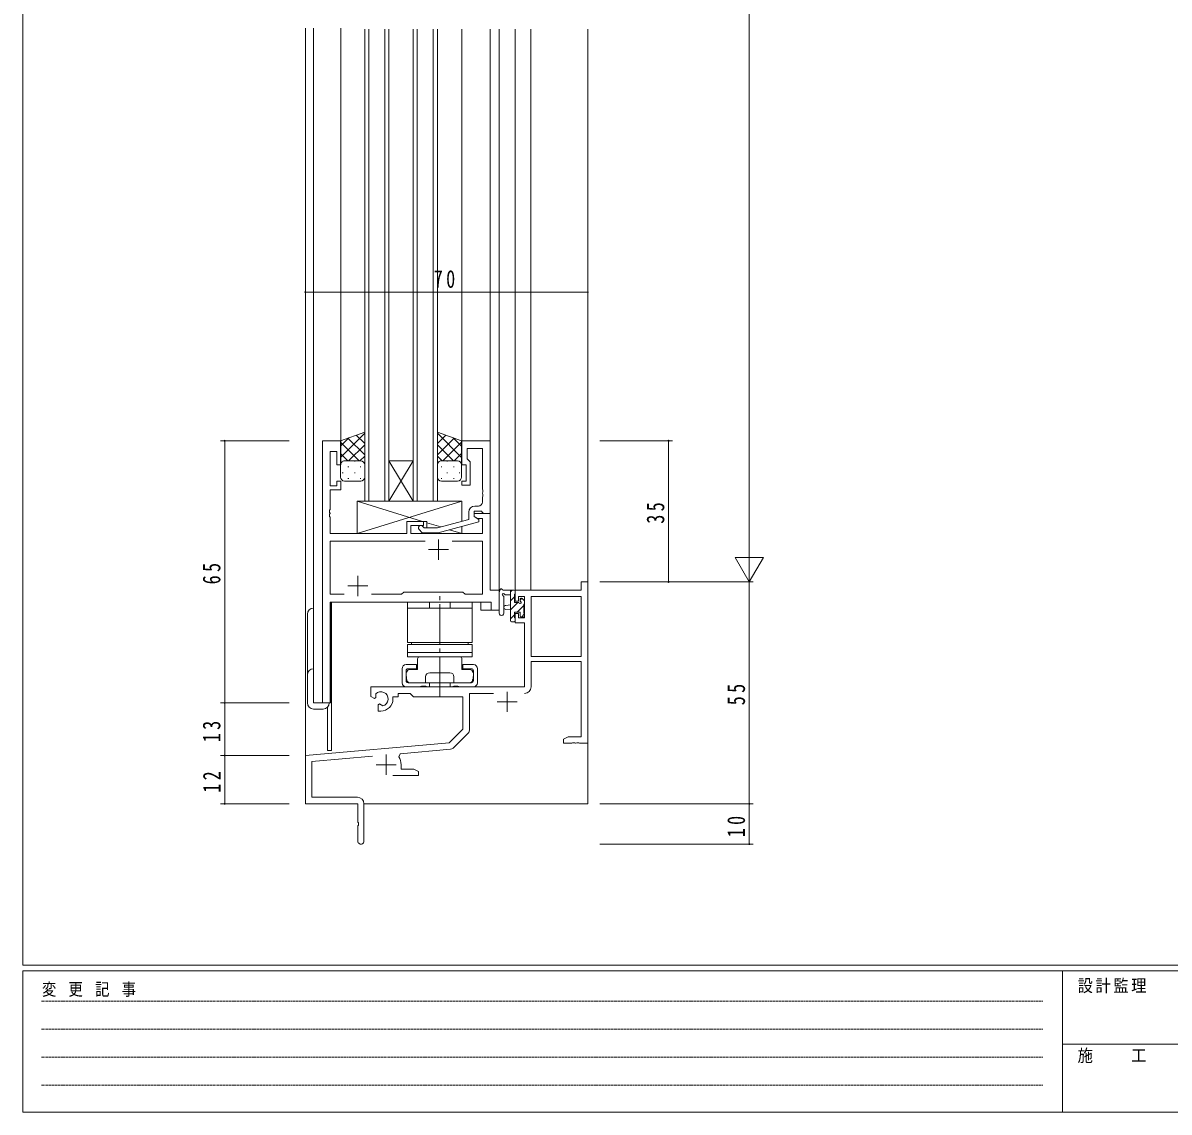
# Model space of a CAD drawing. Units: millimetres on the paper. Extents: x -397 to 397, y -282 to 282.
# Drawn here: x -393.9 to -109.9, y -282.1 to -12.1 of the extents above; entities that cross this region are included whole.
import ezdxf

# ---------------------------------------------------------------- set-up
doc = ezdxf.new("R2010")
doc.units = ezdxf.units.MM
for name, pattern in [('USER1', [0.375, 0.25, -0.125]), ('USER2', [13, 10, -1, 1, -1]), ('USER4', [4, 3, -1])]:
    doc.linetypes.add(name, pattern=pattern)
for name, color, linetype, lineweight in [('0-1_YKK_ZWAK', 7, 'Continuous', 18), ('0-3_YKK_11', 7, 'Continuous', 18), ('0-4_YKK_12', 2, 'Continuous', 18), ('0-5_YKK_13', 4, 'Continuous', 18), ('0-6_YKK_D', 6, 'Continuous', 18)]:
    doc.layers.add(name, color=color, linetype=linetype, lineweight=lineweight)
doc.styles.add('ＭＳ ゴシック', font='')
doc.styles.get('ＭＳ ゴシック').set_extended_font_data('MS Gothic')

msp = doc.modelspace()

# ---------------------------------------------------------------- linework, layer by layer
at = {"layer": '0-1_YKK_ZWAK'}
for p, q in [((-393.908, -245.688), (-393.908, 279.312)), ((376.092, -245.688), (-393.908, -245.688)), ((-393.908, -282.088), (-393.908, -247.088)), ((338.292, -247.088), (-393.908, -247.088)), ((-136.308, -247.088), (-136.308, -282.088)), ((-136.308, -265.287), (-7.508, -265.287)), ((-393.908, -282.088), (338.292, -282.088))]:
    msp.add_line(p, q, dxfattribs=at)
at = {"layer": '0-1_YKK_ZWAK', "linetype": 'USER1'}
for p, q in [((-389.31, -254.6), (-141.117, -254.6)), ((-389.31, -261.529), (-141.117, -261.529)), ((-389.31, -268.457), (-141.117, -268.457)), ((-389.31, -275.386), (-141.117, -275.386))]:
    msp.add_line(p, q, dxfattribs=at)
at = {"layer": '0-3_YKK_11'}
for p, q in [((-315.108, -115.688), (-319.708, -115.688)), ((-319.708, -115.688), (-319.708, -180.688)), ((-315.108, -121.688), (-315.108, -115.688)), ((-285.108, -115.688), (-285.108, -121.688)), ((-278.108, -115.688), (-285.108, -115.688)), ((-278.108, -133.688), (-278.108, -115.688)), ((-317.778, -126.888), (-317.778, -118.388)), ((-280.038, -117.618), (-280.038, -127.729)), ((-316.108, -121.688), (-315.108, -121.688)), ((-285.108, -121.688), (-284.108, -121.688)), ((-284.108, -121.688), (-284.108, -125.688)), ((-283.108, -126.688), (-283.108, -120.888)), ((-315.108, -125.688), (-316.108, -125.688)), ((-315.108, -127.888), (-315.108, -125.688)), ((-285.108, -125.688), (-285.108, -126.688)), ((-284.108, -125.688), (-285.108, -125.688)), ((-285.108, -126.688), (-283.108, -126.688)), ((-280.038, -127.729), (-279.918, -127.913)), ((-317.778, -127.888), (-315.108, -127.888)), ((-279.918, -128.463), (-280.038, -128.646)), ((-280.038, -128.646), (-280.038, -128.729)), ((-280.038, -128.729), (-279.918, -128.913)), ((-279.918, -129.463), (-280.038, -129.646)), ((-280.038, -129.646), (-280.038, -130.888)), ((-279.918, -127.913), (-279.918, -128.463)), ((-279.918, -128.913), (-279.918, -129.463)), ((-283.408, -133.388), (-283.408, -135.208)), ((-281.038, -131.888), (-281.908, -131.888)), ((-280.108, -133.388), (-279.808, -133.688)), ((-317.778, -138.688), (-317.778, -134.646)), ((-294.608, -135.688), (-298.808, -135.688)), ((-298.808, -135.688), (-298.808, -138.688)), ((-294.608, -136.688), (-294.608, -135.688)), ((-283.408, -135.208), (-291.17, -137.288)), ((-291.012, -138.488), (-280.908, -135.78)), ((-278.108, -133.688), (-282.108, -133.688)), ((-282.108, -133.688), (-282.108, -134.488)), ((-282.108, -134.488), (-281.242, -134.988)), ((-280.908, -135.18), (-282.108, -134.488)), ((-281.242, -134.988), (-280.038, -134.988)), ((-280.908, -135.78), (-280.908, -135.18)), ((-280.038, -134.988), (-280.038, -138.688)), ((-279.808, -133.688), (-278.108, -133.688)), ((-278.108, -152.688), (-278.108, -133.688)), ((-298.808, -138.688), (-317.778, -138.688)), ((-297.808, -136.688), (-294.608, -136.688)), ((-297.808, -138.688), (-297.808, -136.688)), ((-280.038, -138.688), (-297.808, -138.688)), ((-295.732, -137.712), (-294.957, -138.488)), ((-294.957, -138.488), (-291.012, -138.488)), ((-294.259, -140.618), (-317.778, -140.618)), ((-294.259, -140.618), (-317.778, -140.618)), ((-317.778, -140.618), (-317.778, -153.758)), ((-290.908, -140.188), (-290.908, -145.188)), ((-280.038, -140.618), (-287.558, -140.618)), ((-280.038, -153.758), (-280.038, -140.618)), ((-293.408, -142.688), (-288.408, -142.688)), ((-310.908, -149.188), (-310.908, -154.188)), ((-313.408, -151.688), (-308.408, -151.688)), ((-300.078, -153.758), (-299.508, -153.188)), ((-299.508, -153.188), (-284.908, -153.188)), ((-284.908, -153.188), (-284.338, -153.758)), ((-255.538, -152.688), (-271.908, -152.688)), ((-253.908, -150.688), (-255.538, -150.688)), ((-255.538, -150.688), (-255.538, -152.688)), ((-253.908, -190.688), (-253.908, -150.688)), ((-317.778, -153.758), (-314.259, -153.758)), ((-317.778, -180.688), (-317.778, -155.688)), ((-317.778, -155.688), (-277.838, -155.688)), ((-307.558, -153.758), (-300.078, -153.758)), ((-284.338, -153.758), (-280.038, -153.758)), ((-255.538, -154.318), (-267.978, -154.318)), ((-267.978, -154.318), (-267.978, -169.188)), ((-267.978, -154.318), (-267.978, -169.188)), ((-255.538, -169.188), (-255.538, -154.318)), ((-269.608, -160.788), (-269.608, -176.688)), ((-267.978, -169.188), (-255.538, -169.188)), ((-267.978, -176.718), (-267.978, -170.388)), ((-267.978, -170.388), (-255.538, -170.388)), ((-255.538, -170.388), (-255.538, -189.058)), ((-307.708, -176.688), (-307.708, -179.053)), ((-269.608, -176.688), (-307.708, -176.688)), ((-297.978, -178.318), (-297.108, -179.188)), ((-283.278, -178.318), (-277.259, -178.318)), ((-283.278, -187.449), (-283.278, -178.318)), ((-273.908, -177.888), (-273.908, -182.888)), ((-319.708, -180.688), (-317.778, -180.688)), ((-297.108, -179.188), (-284.908, -179.188)), ((-284.908, -179.188), (-284.908, -187.188)), ((-276.408, -180.388), (-271.408, -180.388)), ((-284.908, -187.188), (-288.292, -190.572)), ((-287.302, -191.886), (-283.571, -188.156)), ((-288.292, -190.572), (-323.908, -193.688)), ((-300.389, -193.266), (-287.922, -192.175)), ((-323.908, -193.688), (-323.908, -205.688)), ((-322.278, -195.181), (-307.278, -193.869)), ((-322.278, -204.058), (-322.278, -195.181)), ((-303.908, -193.488), (-303.908, -198.488)), ((-300.769, -194.029), (-300.389, -193.266)), ((-306.408, -195.988), (-301.408, -195.988)), ((-302.258, -198.688), (-295.908, -198.688)), ((-311.008, -204.058), (-322.278, -204.058)), ((-323.908, -205.688), (-310.908, -205.688)), ((-310.908, -205.688), (-310.908, -210.229)), ((-309.408, -214.938), (-309.408, -205.658))]:
    msp.add_line(p, q, dxfattribs=at)
for points in [[(-317.778, -118.388), (-316.108, -118.388), (-316.108, -121.688)], [(-283.108, -120.888), (-283.608, -120.388), (-283.808, -120.188), (-283.808, -117.618), (-280.038, -117.618)], [(-316.108, -125.688), (-316.108, -126.888), (-317.778, -126.888)], [(-317.778, -134.646), (-317.898, -134.463), (-317.898, -133.913), (-317.778, -133.729), (-317.778, -133.646), (-317.898, -133.463), (-317.898, -132.913), (-317.778, -132.729), (-317.778, -127.888)], [(-282.108, -134.488), (-282.108, -133.188), (-280.308, -133.188), (-280.108, -133.388)], [(-291.17, -137.288), (-294.46, -137.288), (-294.884, -136.863)], [(-277.838, -155.688), (-277.838, -157.688), (-275.908, -157.688), (-275.908, -152.688), (-278.108, -152.688)], [(-271.908, -152.688), (-271.908, -155.488), (-271.108, -155.488), (-271.108, -154.318), (-269.608, -154.318), (-269.608, -159.588), (-271.108, -159.588), (-271.108, -158.488), (-271.908, -158.488), (-271.908, -160.788), (-269.608, -160.788)], [(-307.708, -179.053), (-306.808, -179.572), (-306.458, -179.37), (-306.435, -178.865), (-306.473, -178.407)], [(-302.208, -179.688), (-302.208, -179.188), (-300.908, -179.188), (-300.908, -178.318), (-297.978, -178.318)], [(-304.731, -181.423), (-305.109, -181.161), (-305.558, -180.929), (-305.908, -181.131), (-305.908, -182.688), (-305.208, -182.688)], [(-255.538, -189.058), (-258.817, -189.058), (-259.908, -189.688), (-259.908, -190.688), (-257.866, -190.688), (-257.683, -190.568), (-257.133, -190.568), (-256.95, -190.688), (-256.866, -190.688), (-256.683, -190.568), (-256.133, -190.568), (-255.95, -190.688), (-253.908, -190.688)], [(-296.999, -197.058), (-300.208, -197.058), (-300.208, -195.988)], [(-295.908, -198.688), (-295.908, -197.688), (-296.999, -197.058)], [(-310.908, -210.229), (-310.788, -210.413), (-310.788, -210.963), (-310.908, -211.146), (-310.908, -214.938)]]:
    msp.add_lwpolyline(points, dxfattribs=at)
for centre, radius, start, end in [((-281.908, -133.388), 1.5, 90.00001, 179.99999), ((-281.038, -130.888), 1, 270.00001, 359.99999), ((-295.308, -137.288), 0.6, 44.99999, 225.00001), ((-305.208, -179.688), 1.8, 285.36688, 134.63312), ((-269.578, -176.718), 1.6, 270.00001, 359.99999), ((-305.208, -179.688), 3, 270.00001, 359.99999), ((-284.278, -187.449), 1, 315, 359.99999), ((-288.009, -191.179), 1, 275, 315.00002), ((-303.908, -195.988), 3.7, 0, 31.96331), ((-311.008, -205.658), 1.6, 0.00001, 89.99999), ((-310.158, -214.938), 0.75, 179.99999, 0.00001)]:
    msp.add_arc(centre, radius, start, end, dxfattribs=at)
at = {"layer": '0-4_YKK_12'}
for p, q in [((-323.908, -13.4), (-323.908, -205.688)), ((-321.908, -13.4), (-321.908, -180.688)), ((-315.108, -116.188), (-315.108, -13.4)), ((-309.208, -13.688), (-309.208, -130.688)), ((-308.208, -130.688), (-308.208, -13.688)), ((-304.208, -13.688), (-304.208, -130.688)), ((-303.208, -130.688), (-303.208, -13.688)), ((-297.208, -13.688), (-297.208, -130.688)), ((-296.208, -130.688), (-296.208, -13.688)), ((-292.208, -13.688), (-292.208, -130.688)), ((-291.208, -130.688), (-291.208, -13.688)), ((-285.108, -116.188), (-285.108, -13.688)), ((-278.108, -115.988), (-278.108, -13.688)), ((-275.908, -157.688), (-275.908, -13.688)), ((-271.908, -13.688), (-271.908, -152.988)), ((-268.008, -13.688), (-268.008, -152.688)), ((-253.908, -13.688), (-253.908, -205.688)), ((-303.208, -120.688), (-297.208, -120.688)), ((-303.208, -130.688), (-297.208, -120.688)), ((-297.208, -130.688), (-303.208, -120.688)), ((-309.208, -130.688), (-303.208, -130.688)), ((-303.208, -130.688), (-297.208, -130.688)), ((-297.208, -130.688), (-291.208, -130.688)), ((-271.538, -152.688), (-271.908, -152.688)), ((-317.708, -180.688), (-317.708, -155.795)), ((-317.408, -155.688), (-317.408, -192.488)), ((-280.408, -157.688), (-280.408, -155.688)), ((-280.408, -157.688), (-275.908, -157.688)), ((-321.908, -180.688), (-317.708, -180.688)), ((-318.408, -181.707), (-318.408, -192.488)), ((-317.408, -192.488), (-318.408, -192.488)), ((-323.608, -205.688), (-323.908, -205.688)), ((-323.908, -205.688), (-311.208, -205.688)), ((-309.408, -205.688), (-253.908, -205.688))]:
    msp.add_line(p, q, dxfattribs=at)
at = {"layer": '0-5_YKK_13'}
for p, q in [((-309.208, -113.545), (-315.208, -115.688)), ((-309.208, -121.688), (-309.208, -113.545)), ((-291.208, -113.545), (-285.208, -115.688)), ((-291.208, -121.688), (-291.208, -113.545)), ((-309.208, -113.84), (-315.208, -119.84)), ((-313.149, -114.952), (-315.208, -117.012)), ((-315.208, -115.688), (-315.208, -121.688)), ((-315.208, -116.029), (-310.549, -120.688)), ((-313.375, -115.033), (-309.208, -119.2)), ((-311.291, -114.289), (-309.208, -116.372)), ((-291.208, -113.84), (-285.208, -119.84)), ((-289.125, -114.289), (-291.208, -116.372)), ((-287.041, -115.033), (-291.208, -119.2)), ((-285.208, -116.029), (-289.867, -120.688)), ((-287.268, -114.952), (-285.208, -117.012)), ((-285.208, -115.688), (-285.208, -121.688)), ((-315.208, -118.857), (-313.378, -120.688)), ((-309.208, -116.669), (-313.227, -120.688)), ((-291.208, -116.669), (-287.189, -120.688)), ((-285.208, -118.857), (-287.039, -120.688)), ((-315.208, -121.686), (-315.208, -121.686)), ((-315.208, -124.688), (-315.208, -121.688)), ((-314.623, -120.778), (-314.588, -120.778)), ((-314.208, -120.688), (-310.208, -120.688)), ((-311.758, -120.778), (-311.558, -120.778)), ((-309.208, -119.497), (-310.399, -120.688)), ((-309.208, -121.688), (-309.208, -124.688)), ((-291.208, -119.497), (-290.018, -120.688)), ((-291.208, -121.688), (-291.208, -124.688)), ((-286.208, -120.688), (-290.208, -120.688)), ((-288.658, -120.778), (-288.858, -120.778)), ((-285.794, -120.778), (-285.828, -120.778)), ((-285.208, -121.686), (-285.208, -121.686)), ((-285.208, -124.688), (-285.208, -121.688)), ((-314.788, -123.608), (-314.588, -123.608)), ((-313.373, -122.193), (-313.173, -122.193)), ((-311.758, -123.608), (-311.558, -123.608)), ((-310.343, -122.193), (-310.143, -122.193)), ((-290.073, -122.193), (-290.273, -122.193)), ((-288.658, -123.608), (-288.858, -123.608)), ((-287.043, -122.193), (-287.243, -122.193)), ((-285.628, -123.608), (-285.828, -123.608)), ((-310.208, -125.688), (-314.208, -125.688)), ((-313.373, -125.023), (-313.173, -125.023)), ((-310.343, -125.023), (-310.143, -125.023)), ((-290.073, -125.023), (-290.273, -125.023)), ((-290.208, -125.688), (-286.208, -125.688)), ((-287.043, -125.023), (-287.243, -125.023)), ((-285.108, -130.688), (-311.108, -130.688)), ((-294.858, -135.688), (-311.108, -130.688)), ((-311.108, -130.688), (-311.108, -138.688)), ((-285.108, -135.664), (-285.108, -130.688)), ((-298.808, -135.688), (-293.808, -135.688)), ((-298.808, -138.688), (-298.808, -135.688)), ((-293.808, -135.688), (-293.808, -137.288)), ((-290.362, -137.071), (-293.808, -136.011)), ((-311.108, -138.688), (-298.808, -138.688)), ((-285.108, -138.688), (-288.204, -137.735)), ((-285.108, -138.688), (-285.108, -136.906)), ((-275.908, -158.416), (-275.908, -153.253)), ((-272.208, -152.688), (-274.889, -152.688)), ((-273.108, -152.688), (-273.108, -160.288)), ((-273.108, -153.131), (-272.664, -152.688)), ((-271.908, -153.588), (-271.908, -152.988)), ((-298.608, -155.688), (-298.608, -165.688)), ((-282.608, -155.688), (-298.608, -155.688)), ((-282.608, -165.688), (-282.608, -155.688)), ((-274.708, -158.416), (-274.705, -154.455)), ((-274.289, -153.888), (-273.108, -153.888)), ((-273.108, -155.376), (-272.108, -154.376)), ((-273.108, -157.622), (-271.274, -155.788)), ((-270.708, -155.222), (-270.232, -154.745)), ((-270.708, -154.988), (-270.708, -155.327)), ((-269.696, -155.276), (-270.196, -154.776)), ((-269.608, -156.088), (-269.608, -155.488)), ((-323.408, -180.688), (-323.408, -158.688)), ((-321.908, -157.188), (-321.908, -180.688)), ((-282.608, -157.188), (-298.608, -157.188)), ((-273.108, -156.388), (-274.253, -156.49)), ((-273.108, -157.588), (-274.253, -157.486)), ((-273.108, -159.867), (-272.108, -158.867)), ((-271.429, -158.188), (-269.808, -156.567)), ((-270.384, -159.388), (-269.608, -158.612)), ((-269.808, -158.388), (-269.808, -156.288)), ((-269.608, -159.088), (-269.608, -158.588)), ((-272.808, -160.588), (-272.208, -160.588)), ((-271.908, -160.288), (-271.908, -159.688)), ((-270.408, -159.388), (-269.908, -159.388)), ((-298.608, -165.688), (-282.608, -165.688)), ((-298.608, -168.188), (-298.608, -166.188)), ((-298.608, -166.188), (-282.608, -166.188)), ((-297.608, -165.688), (-297.608, -166.188)), ((-283.608, -165.688), (-297.608, -165.688)), ((-297.608, -166.188), (-283.608, -166.188)), ((-283.608, -166.188), (-283.608, -165.688)), ((-282.608, -166.188), (-282.608, -168.188)), ((-298.608, -169.288), (-298.608, -168.188)), ((-282.608, -168.188), (-298.608, -168.188)), ((-282.608, -169.288), (-298.608, -169.288)), ((-296.108, -172.388), (-296.108, -169.788)), ((-285.608, -169.288), (-295.608, -169.288)), ((-285.108, -172.388), (-285.108, -169.788)), ((-282.608, -168.188), (-282.608, -169.288)), ((-299.958, -175.688), (-299.958, -172.188)), ((-296.358, -171.188), (-298.958, -171.188)), ((-298.958, -172.688), (-298.958, -175.188)), ((-298.958, -173.088), (-298.758, -173.088)), ((-298.958, -174.088), (-298.958, -173.088)), ((-298.458, -172.188), (-296.358, -172.188)), ((-298.058, -172.388), (-296.108, -172.388)), ((-296.358, -171.188), (-296.358, -172.188)), ((-288.108, -173.188), (-293.108, -173.188)), ((-285.108, -172.388), (-283.158, -172.388)), ((-284.858, -171.188), (-284.858, -172.188)), ((-282.258, -171.188), (-284.858, -171.188)), ((-284.858, -172.188), (-282.758, -172.188)), ((-282.258, -173.088), (-282.458, -173.088)), ((-282.258, -172.688), (-282.258, -175.188)), ((-282.258, -174.088), (-282.258, -173.088)), ((-281.258, -172.188), (-281.258, -175.688)), ((-298.958, -174.088), (-298.858, -174.088)), ((-298.858, -174.888), (-298.858, -174.088)), ((-298.758, -174.888), (-298.858, -174.888)), ((-298.758, -174.988), (-298.758, -174.888)), ((-282.758, -175.688), (-298.458, -175.688)), ((-298.058, -175.688), (-283.158, -175.688)), ((-294.108, -174.188), (-294.108, -175.688)), ((-287.108, -174.188), (-287.108, -175.688)), ((-282.458, -174.888), (-282.358, -174.888)), ((-282.458, -174.988), (-282.458, -174.888)), ((-282.358, -174.888), (-282.358, -174.088)), ((-282.258, -174.088), (-282.358, -174.088)), ((-295.608, -176.688), (-298.958, -176.688)), ((-287.608, -176.688), (-293.608, -176.688)), ((-282.258, -176.688), (-285.608, -176.688)), ((-321.908, -180.688), (-318.008, -180.688)), ((-319.508, -182.188), (-321.908, -182.188))]:
    msp.add_line(p, q, dxfattribs=at)
at = {"layer": '0-5_YKK_13', "linetype": 'USER2'}
msp.add_line((-290.608, -179.188), (-290.608, -153.188), dxfattribs=at)
at = {"layer": '0-5_YKK_13', "linetype": 'USER4'}
for p, q in [((-293.158, -157.188), (-293.158, -155.688)), ((-288.058, -157.188), (-288.058, -155.688)), ((-293.158, -175.688), (-293.158, -176.688)), ((-288.058, -175.688), (-288.058, -176.688))]:
    msp.add_line(p, q, dxfattribs=at)
at = {"layer": '0-5_YKK_13'}
for points in [[(-311.108, -130.688), (-311.108, -138.688), (-285.108, -130.688)], [(-293.808, -138.488), (-293.808, -138.688), (-285.108, -138.688)], [(-271.169, -155.788), (-272.108, -155.788), (-272.108, -153.788)], [(-272.108, -159.488), (-272.108, -158.188), (-270.708, -158.188), (-270.708, -159.088)]]:
    msp.add_lwpolyline(points, dxfattribs=at)
for centre, radius, start, end in [((-314.208, -121.688), 1, 89.9999, 179.9999), ((-310.208, -121.688), 1, 359.9999, 89.9999), ((-290.208, -121.688), 1, 90.0001, 180.0001), ((-286.208, -121.688), 1, 0.0001, 90.0001), ((-314.208, -124.688), 1, 179.9999, 269.9999), ((-310.208, -124.688), 1, 269.9999, 359.9999), ((-290.208, -124.688), 1, 180.0001, 270.0001), ((-286.208, -124.688), 1, 270.0001, 0.0001), ((-275.608, -153.253), 0.3, 130.52878, 180), ((-275.998, -152.797), 0.3, 310.52878, 10.52878), ((-275.408, -152.688), 0.3, 30, 190.52878), ((-274.889, -152.388), 0.3, 210, 270), ((-272.208, -152.988), 0.3, 0, 90), ((-274.808, -153.888), 0.3, 30, 250.81024), ((-275.005, -154.454), 0.3, 359.95977, 70.81024), ((-274.289, -153.588), 0.3, 210, 270), ((-272.108, -153.588), 0.2, 270, 0), ((-271.169, -156.088), 0.3, 33.05573, 90), ((-270.708, -155.788), 0.25, 213.05573, 56.94427), ((-270.408, -154.988), 0.3, 45, 180), ((-270.408, -155.327), 0.3, 180, 236.94427), ((-269.808, -156.088), 0.2, 270, 0), ((-269.908, -155.488), 0.3, 0, 45), ((-321.908, -158.688), 1.5, 90, 180), ((-275.308, -158.415), 0.6, 179.95977, 359.95977), ((-274.208, -156.988), 0.5, 95.09207, 264.90793), ((-269.808, -158.588), 0.2, 0, 90), ((-272.808, -160.288), 0.3, 180, 270), ((-272.208, -160.288), 0.3, 270, 0), ((-272.108, -159.688), 0.2, 0, 90), ((-270.408, -159.088), 0.3, 180, 270), ((-269.908, -159.088), 0.3, 270, 0), ((-295.608, -169.788), 0.5, 90, 180), ((-285.608, -169.788), 0.5, 0, 90), ((-321.908, -173.688), 1.5, 90, 180), ((-298.958, -172.188), 1, 90, 180), ((-298.458, -172.688), 0.5, 90, 180), ((-298.058, -173.088), 0.7, 90, 180), ((-293.108, -174.188), 1, 90, 180), ((-288.108, -174.188), 1, 0, 90), ((-283.158, -173.088), 0.7, 0, 90), ((-282.758, -172.688), 0.5, 0, 90), ((-282.258, -172.188), 1, 0, 90), ((-298.958, -175.688), 1, 180, 270), ((-298.458, -175.188), 0.5, 180, 270), ((-298.058, -174.988), 0.7, 180, 270), ((-283.158, -174.988), 0.7, 270, 0), ((-282.758, -175.188), 0.5, 270, 0), ((-282.258, -175.688), 1, 270, 0), ((-294.608, -179.088), 2.6, 67.38014, 112.61986), ((-286.608, -179.088), 2.6, 67.38014, 112.61986), ((-321.908, -180.688), 1.5, 180, 270), ((-319.508, -180.688), 1.5, 270, 0)]:
    msp.add_arc(centre, radius, start, end, dxfattribs=at)
at = {"layer": '0-6_YKK_D'}
for p, q in [((-213.908, 142.312), (-213.908, -143.688)), ((-323.908, -94.865), (-323.908, -77.865)), ((-323.908, -78.865), (-253.908, -78.865)), ((-253.908, -149.988), (-253.908, -77.865)), ((-327.908, -115.688), (-344.908, -115.688)), ((-343.908, -180.688), (-343.908, -115.688)), ((-250.908, -115.688), (-232.908, -115.688)), ((-233.908, -115.688), (-233.908, -150.688)), ((-213.908, -150.688), (-213.908, -138.563)), ((-213.908, -150.688), (-217.408, -144.625)), ((-210.408, -144.625), (-217.408, -144.625)), ((-213.908, -150.688), (-210.408, -144.625)), ((-250.908, -150.688), (-232.908, -150.688)), ((-250.908, -150.688), (-212.908, -150.688)), ((-250.908, -150.688), (-212.908, -150.688)), ((-213.908, -150.688), (-213.908, -205.688)), ((-327.908, -180.688), (-344.908, -180.688)), ((-327.908, -180.688), (-344.908, -180.688)), ((-343.908, -193.688), (-343.908, -180.688)), ((-327.908, -193.688), (-344.908, -193.688)), ((-327.908, -193.688), (-344.908, -193.688)), ((-343.908, -193.688), (-343.908, -205.688)), ((-327.908, -205.688), (-344.908, -205.688)), ((-250.908, -205.688), (-212.908, -205.688)), ((-250.908, -205.688), (-212.908, -205.688)), ((-213.908, -205.688), (-213.908, -215.688)), ((-250.908, -215.688), (-212.908, -215.688))]:
    msp.add_line(p, q, dxfattribs=at)
for centre, start, end in [((-323.908, -78.865), 0, 180), ((-323.908, -78.865), 180, 0), ((-253.908, -78.865), 0, 180), ((-253.908, -78.865), 180, 0), ((-343.908, -115.688), 90, 270), ((-343.908, -115.688), 270, 90), ((-233.908, -115.688), 90, 270), ((-233.908, -115.688), 270, 90), ((-233.908, -150.688), 90, 270), ((-233.908, -150.688), 270, 90), ((-343.908, -180.688), 90, 270), ((-343.908, -180.688), 90, 270), ((-343.908, -180.688), 270, 90), ((-343.908, -180.688), 270, 90), ((-343.908, -193.688), 90, 270), ((-343.908, -193.688), 90, 270), ((-343.908, -193.688), 270, 90), ((-343.908, -193.688), 270, 90), ((-343.908, -205.688), 90, 270), ((-343.908, -205.688), 270, 90), ((-213.908, -205.688), 90, 270), ((-213.908, -205.688), 90, 270), ((-213.908, -205.688), 270, 90), ((-213.908, -205.688), 270, 90), ((-213.908, -215.688), 90, 270), ((-213.908, -215.688), 270, 90)]:
    msp.add_arc(centre, 0.106, start, end, dxfattribs=at)

# ---------------------------------------------------------------- texts
at = {"layer": '0-1_YKK_ZWAK', "char_height": 3.079, "attachment_point": 7, "style": 'ＭＳ ゴシック'}
for s, insert in [('\\T1.23;\\W0.85;変\\~更\\~記\\~事', (-389.194, -253.534)), ('\\T1.17;\\W0.9;設計監理', (-132.539, -252.62)), ('\\T1.17;\\W0.9;施\u3000\u3000工', (-132.539, -269.942))]:
    msp.add_mtext(s, dxfattribs=dict(at, insert=insert))
at = {"layer": '0-6_YKK_D', "color": 7, "insert": (-292.1, -77.865), "char_height": 4.399, "attachment_point": 7, "style": 'ＭＳ ゴシック'}
msp.add_mtext('\\T1.37;\\W0.75;70', dxfattribs=at)
at = {"layer": '0-6_YKK_D', "color": 7, "char_height": 4.399, "attachment_point": 7, "rotation": 90, "style": 'ＭＳ ゴシック'}
for s, insert in [('\\T1.37;\\W0.75;35', (-234.908, -136.258)), ('\\T1.37;\\W0.75;65', (-344.908, -151.294)), ('\\T1.37;\\W0.75;55', (-214.908, -181.258)), ('\\T1.37;\\W0.75;13', (-344.908, -190.428)), ('\\T1.37;\\W0.75;12', (-344.908, -202.94)), ('\\T1.37;\\W0.75;10', (-214.908, -213.989))]:
    msp.add_mtext(s, dxfattribs=dict(at, insert=insert))

doc.saveas('drawing.dxf')
